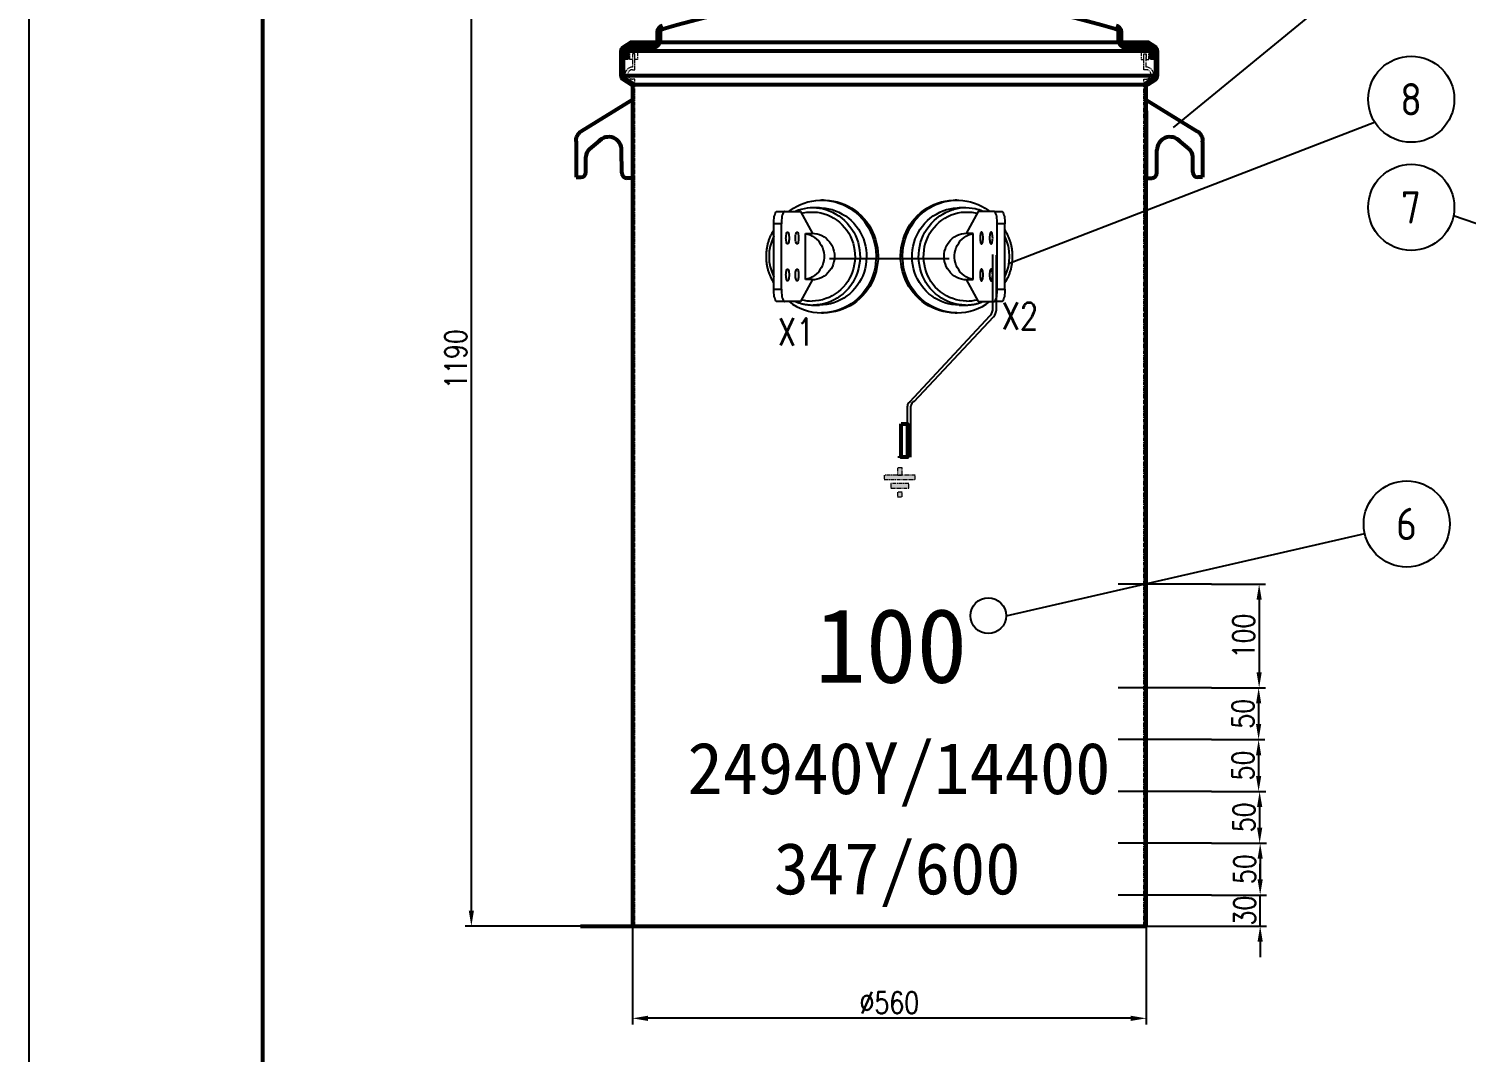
# Model space of a CAD drawing. Header units: millimetres. Extents: x 119255 to 140443, y -8485 to -5380.
# Drawn here: x 132410 to 133797, y -7437 to -6449 of the extents above; entities that cross this region are included whole.
import ezdxf
from ezdxf.enums import TextEntityAlignment as Align

# ---------------------------------------------------------------- set-up
doc = ezdxf.new("R2010")
doc.units = ezdxf.units.MM
doc.header["$LTSCALE"] = 3
for name, pattern in [('CENTER', [2, 1.25, -0.25, 0.25, -0.25]), ('CENTERX2', [101.6, 63.5, -12.7, 12.7, -12.7]), ('HIDDEN', [0.375, 0.25, -0.125])]:
    doc.linetypes.add(name, pattern=pattern)
for name, color, linetype in [('4', 2, 'HIDDEN'), ('A', 3, 'Continuous'), ('S', 254, 'Continuous'), ('中心线', 1, 'CENTERX2'), ('几何体', 7, 'Continuous')]:
    doc.layers.add(name, color=color, linetype=linetype)
for name, color, linetype, lineweight in [('7标注层', 4, 'Continuous', 20), ('图层1', 1, 'CENTER', 13), ('标注、文本', 3, 'Continuous', 25), ('粗实线', 4, 'Continuous', 53)]:
    doc.layers.add(name, color=color, linetype=linetype, lineweight=lineweight)
doc.styles.add('chinese', font='simhei.ttf')
doc.styles.add('HC_GBDIM', font='romans', dxfattribs={"width": 0.667, "bigfont": 'gbcbig'})
doc.styles.add('ST_WIN', font='isocp2.shx', dxfattribs={"bigfont": 'hzdxfst.shx'})
doc.styles.add('TH_GBDIM', font='romans.shx', dxfattribs={"width": 0.8, "bigfont": 'gbcbig.shx'})
doc.dimstyles.new('TH_GBDIM1', dxfattribs={"dimscale": 3, "dimtxt": 3.5, "dimasz": 2.5, "dimexe": 2, "dimexo": 0, "dimgap": 1.5, "dimtad": 1, "dimdec": 1, "dimzin": 0, "dimdsep": 46, "dimtxsty": 'TH_GBDIM', "dimcen": 2.5, "dimclrd": 3, "dimclre": 256, "dimclrt": 2, "dimadec": 0, "dimazin": 0, "dimtfac": 0.714286, "dimtdec": 1, "dimtmove": 0, "dimatfit": 3, "dimfxl": 0, "dimtzin": 0, "dimlwd": -1, "dimlwe": -1, "dimarcsym": 0})

# ---------------------------------------------------------------- blocks, each defined once
blk = doc.blocks.new('*D49')
at = {"layer": 'Defpoints', "color": 0}
for p in [(132992.6, -7315.6), (133488.6, -7315.6), (132992.6, -7404.6)]:
    blk.add_point(p, dxfattribs=at)
at = {"layer": '标注、文本'}
for p, q in [((132992.6, -7315.6), (132992.6, -7410.6)), ((133488.6, -7315.6), (133488.6, -7410.6))]:
    blk.add_line(p, q, dxfattribs=at)
at = {"layer": '标注、文本', "color": 3}
blk.add_line((133473.6, -7404.6), (133007.6, -7404.6), dxfattribs=at)
for points in [[(133007.6, -7402.1), (133007.6, -7407.1), (132992.6, -7404.6)], [(133473.6, -7402.1), (133473.6, -7407.1), (133488.6, -7404.6)]]:
    blk.add_solid(points, dxfattribs=at)
at = {"layer": '标注、文本', "color": 2, "insert": (133240.6, -7389.6), "char_height": 21, "attachment_point": 5, "style": 'TH_GBDIM'}
blk.add_mtext('%%C560', dxfattribs=at)
blk = doc.blocks.new('*D41')
at = {"layer": 'Defpoints', "color": 0}
for p in [(132837.2, -6220.7), (133074.3, -6220.7), (132995.1, -7315.6)]:
    blk.add_point(p, dxfattribs=at)
at = {"layer": '标注、文本'}
for p, q in [((133074.3, -6220.7), (132831.2, -6220.7)), ((132995.1, -7315.6), (132831.2, -7315.6))]:
    blk.add_line(p, q, dxfattribs=at)
at = {"layer": '标注、文本', "color": 3}
blk.add_line((132837.2, -7300.6), (132837.2, -6235.7), dxfattribs=at)
for points in [[(132834.7, -6235.7), (132839.7, -6235.7), (132837.2, -6220.7)], [(132834.7, -7300.6), (132839.7, -7300.6), (132837.2, -7315.6)]]:
    blk.add_solid(points, dxfattribs=at)
at = {"layer": '标注、文本', "color": 2, "insert": (132822.2, -6768.2), "char_height": 21, "attachment_point": 5, "rotation": 90, "style": 'TH_GBDIM'}
blk.add_mtext('1190', dxfattribs=at)
blk = doc.blocks.new('*D42')
at = {"layer": 'Defpoints', "color": 0}
for p in [(133551.4, -7285.6), (133598.5, -7285.6), (133551.4, -7315.6)]:
    blk.add_point(p, dxfattribs=at)
at = {"layer": '标注、文本', "color": 3}
for p, q in [((133598.5, -7270.6), (133598.5, -7255.6)), ((133598.5, -7315.6), (133598.5, -7285.6)), ((133598.5, -7330.6), (133598.5, -7345.6))]:
    blk.add_line(p, q, dxfattribs=at)
at = {"layer": '标注、文本'}
for p, q in [((133551.4, -7285.6), (133604.5, -7285.6)), ((133551.4, -7315.6), (133604.5, -7315.6))]:
    blk.add_line(p, q, dxfattribs=at)
at = {"layer": '标注、文本', "color": 3}
for points in [[(133596, -7270.6), (133601, -7270.6), (133598.5, -7285.6)], [(133596, -7330.6), (133601, -7330.6), (133598.5, -7315.6)]]:
    blk.add_solid(points, dxfattribs=at)
at = {"layer": '标注、文本', "color": 2, "insert": (133583.5, -7300.6), "char_height": 21, "attachment_point": 5, "rotation": 90, "style": 'TH_GBDIM'}
blk.add_mtext('30', dxfattribs=at)
blk = doc.blocks.new('*D43')
at = {"layer": 'Defpoints', "color": 0}
for p in [(133551.4, -7235.6), (133551.4, -7285.6), (133598.5, -7285.6)]:
    blk.add_point(p, dxfattribs=at)
at = {"layer": '标注、文本'}
for p, q in [((133551.4, -7235.6), (133604.5, -7235.6)), ((133551.4, -7285.6), (133604.5, -7285.6))]:
    blk.add_line(p, q, dxfattribs=at)
at = {"layer": '标注、文本', "color": 3}
blk.add_line((133598.5, -7250.6), (133598.5, -7270.6), dxfattribs=at)
for points in [[(133596, -7250.6), (133601, -7250.6), (133598.5, -7235.6)], [(133596, -7270.6), (133601, -7270.6), (133598.5, -7285.6)]]:
    blk.add_solid(points, dxfattribs=at)
at = {"layer": '标注、文本', "color": 2, "insert": (133583.5, -7260.6), "char_height": 21, "attachment_point": 5, "rotation": 90, "style": 'TH_GBDIM'}
blk.add_mtext('50', dxfattribs=at)
blk = doc.blocks.new('*D44')
at = {"layer": 'Defpoints', "color": 0}
for p in [(133551.4, -7185.6), (133551.4, -7235.6), (133598, -7235.6)]:
    blk.add_point(p, dxfattribs=at)
at = {"layer": '标注、文本'}
for p, q in [((133551.4, -7185.6), (133604, -7185.6)), ((133551.4, -7235.6), (133604, -7235.6))]:
    blk.add_line(p, q, dxfattribs=at)
at = {"layer": '标注、文本', "color": 3}
blk.add_line((133598, -7200.6), (133598, -7220.6), dxfattribs=at)
for points in [[(133595.5, -7200.6), (133600.5, -7200.6), (133598, -7185.6)], [(133595.5, -7220.6), (133600.5, -7220.6), (133598, -7235.6)]]:
    blk.add_solid(points, dxfattribs=at)
at = {"layer": '标注、文本', "color": 2, "insert": (133583, -7210.6), "char_height": 21, "attachment_point": 5, "rotation": 90, "style": 'TH_GBDIM'}
blk.add_mtext('50', dxfattribs=at)
blk = doc.blocks.new('*D45')
at = {"layer": 'Defpoints', "color": 0}
for p in [(133551.4, -7135.6), (133551.4, -7185.6), (133597, -7185.6)]:
    blk.add_point(p, dxfattribs=at)
at = {"layer": '标注、文本'}
for p, q in [((133551.4, -7135.6), (133603, -7135.6)), ((133551.4, -7185.6), (133603, -7185.6))]:
    blk.add_line(p, q, dxfattribs=at)
at = {"layer": '标注、文本', "color": 3}
blk.add_line((133597, -7150.6), (133597, -7170.6), dxfattribs=at)
for points in [[(133594.5, -7150.6), (133599.5, -7150.6), (133597, -7135.6)], [(133594.5, -7170.6), (133599.5, -7170.6), (133597, -7185.6)]]:
    blk.add_solid(points, dxfattribs=at)
at = {"layer": '标注、文本', "color": 2, "insert": (133582, -7160.6), "char_height": 21, "attachment_point": 5, "rotation": 90, "style": 'TH_GBDIM'}
blk.add_mtext('50', dxfattribs=at)
blk = doc.blocks.new('*D46')
at = {"layer": 'Defpoints', "color": 0}
for p in [(133551.4, -7085.6), (133551.4, -7135.6), (133597, -7135.6)]:
    blk.add_point(p, dxfattribs=at)
at = {"layer": '标注、文本'}
for p, q in [((133551.4, -7085.6), (133603, -7085.6)), ((133551.4, -7135.6), (133603, -7135.6))]:
    blk.add_line(p, q, dxfattribs=at)
at = {"layer": '标注、文本', "color": 3}
blk.add_line((133597, -7100.6), (133597, -7120.6), dxfattribs=at)
for points in [[(133594.5, -7100.6), (133599.5, -7100.6), (133597, -7085.6)], [(133594.5, -7120.6), (133599.5, -7120.6), (133597, -7135.6)]]:
    blk.add_solid(points, dxfattribs=at)
at = {"layer": '标注、文本', "color": 2, "insert": (133582, -7110.6), "char_height": 21, "attachment_point": 5, "rotation": 90, "style": 'TH_GBDIM'}
blk.add_mtext('50', dxfattribs=at)
blk = doc.blocks.new('*D47')
at = {"layer": 'Defpoints', "color": 0}
for p in [(133551.4, -6985.6), (133551.4, -7085.6), (133597.5, -7085.6)]:
    blk.add_point(p, dxfattribs=at)
at = {"layer": '标注、文本'}
for p, q in [((133551.4, -6985.6), (133603.5, -6985.6)), ((133551.4, -7085.6), (133603.5, -7085.6))]:
    blk.add_line(p, q, dxfattribs=at)
at = {"layer": '标注、文本', "color": 3}
blk.add_line((133597.5, -7000.6), (133597.5, -7070.6), dxfattribs=at)
for points in [[(133595, -7000.6), (133600, -7000.6), (133597.5, -6985.6)], [(133595, -7070.6), (133600, -7070.6), (133597.5, -7085.6)]]:
    blk.add_solid(points, dxfattribs=at)
at = {"layer": '标注、文本', "color": 2, "insert": (133582.5, -7035.6), "char_height": 21, "attachment_point": 5, "rotation": 90, "style": 'TH_GBDIM'}
blk.add_mtext('100', dxfattribs=at)
blk = doc.blocks.new('A$Cc668ac2a')
at = {"layer": '中心线'}
blk.add_line((-57.9, 0), (57.9, 0), dxfattribs=at)
at = {"layer": '几何体'}
for p, q in [((-63.4, 56.4), (-65.3, 56.4)), ((65.3, 56.4), (63.4, 56.4)), ((-108.4, 45.5), (-101.1, 45.5)), ((-101.1, 45.5), (-85.6, 45.5)), ((-85.6, 45.5), (-74.3, 24.2)), ((-67.3, 48.9), (-73.6, 48.9)), ((73.6, 48.9), (67.3, 48.9)), ((85.6, 45.5), (74.3, 24.2)), ((101.1, 45.5), (85.6, 45.5)), ((101.1, 45.5), (108.4, 45.5)), ((-104.2, 33.5), (-111.5, 33.5)), ((-111.5, -29.5), (-111.5, 33.5)), ((-104.2, -29.5), (-104.2, 33.5)), ((111.5, 33.5), (104.2, 33.5)), ((104.2, -29.5), (104.2, 33.5)), ((111.5, -29.5), (111.5, 33.5)), ((-81, 24.2), (-74.3, 24.2)), ((-81, -20.2), (-81, 24.2)), ((81, 24.2), (74.3, 24.2)), ((81, -20.2), (81, 24.2)), ((-74.3, -20.2), (-85.6, -41.5)), ((-74.3, -20.2), (-81, -20.2)), ((74.3, -20.2), (85.6, -41.5)), ((74.3, -20.2), (81, -20.2)), ((-111.5, -29.5), (-104.2, -29.5)), ((-101.1, -41.5), (-108.4, -41.5)), ((-85.6, -41.5), (-101.1, -41.5)), ((85.6, -41.5), (101.1, -41.5)), ((108.4, -41.5), (101.1, -41.5)), ((104.2, -29.5), (111.5, -29.5)), ((-73.6, -44.9), (-67.3, -44.9)), ((-65.3, -52.4), (-63.4, -52.4)), ((63.4, -52.4), (65.3, -52.4)), ((67.3, -44.9), (73.6, -44.9))]:
    blk.add_line(p, q, dxfattribs=at)
at = {"layer": '几何体', "flags": 128}
for points in [[(-96.9, 45.5), (-95.6, 46.5), (-92.4, 48.6), (-89.1, 50.5), (-85.7, 52.2), (-82.1, 53.5), (-78.5, 54.7), (-74.8, 55.5), (-71, 56.1), (-67.2, 56.4), (-63.5, 56.4), (-59.7, 56.1), (-55.9, 55.5), (-52.2, 54.7), (-48.6, 53.5), (-45, 52.2), (-41.6, 50.5), (-38.3, 48.6), (-35.1, 46.5), (-32.1, 44.1), (-29.2, 41.5), (-26.6, 38.7), (-24.1, 35.7), (-21.9, 32.5), (-19.8, 29.2), (-18.1, 25.7), (-16.5, 22.1), (-15.3, 18.4), (-14.2, 14.6), (-13.5, 10.8), (-13, 6.9), (-12.8, 3), (-12.9, -0.9), (-13.2, -4.9), (-13.8, -8.7), (-14.7, -12.6), (-15.9, -16.3), (-17.3, -19.9), (-18.9, -23.5), (-20.8, -26.9), (-23, -30.1), (-25.3, -33.2), (-27.9, -36.1), (-30.6, -38.8), (-33.6, -41.3), (-36.7, -43.6), (-39.9, -45.6), (-43.3, -47.4), (-46.8, -48.9), (-50.4, -50.1), (-54.1, -51.1), (-57.8, -51.8), (-61.6, -52.3), (-65.3, -52.4), (-65.3, -52.4)], [(-63.4, 56.4), (-61.5, 56.4), (-57.7, 56.1), (-53.9, 55.5), (-50.2, 54.7), (-46.6, 53.5), (-43.1, 52.2), (-39.6, 50.5), (-36.3, 48.6), (-33.1, 46.5), (-30.1, 44.1), (-27.3, 41.5), (-24.6, 38.7), (-22.1, 35.7), (-19.9, 32.5), (-17.9, 29.2), (-16.1, 25.7), (-14.6, 22.1), (-13.3, 18.4), (-12.3, 14.6), (-11.5, 10.8), (-11.1, 6.9), (-10.9, 3), (-10.9, -0.9), (-11.3, -4.9), (-11.9, -8.7), (-12.8, -12.6), (-13.9, -16.3), (-15.3, -19.9), (-17, -23.5), (-18.9, -26.9), (-21, -30.1), (-23.3, -33.2), (-25.9, -36.1), (-28.7, -38.8), (-31.6, -41.3), (-34.7, -43.6), (-37.9, -45.6), (-41.3, -47.4), (-44.8, -48.9), (-48.4, -50.1), (-52.1, -51.1), (-55.8, -51.8), (-59.6, -52.3), (-63.4, -52.4), (-63.4, -52.4)], [(63.4, -52.4), (59.6, -52.3), (55.8, -51.8), (52.1, -51.1), (48.4, -50.1), (44.8, -48.9), (41.3, -47.4), (37.9, -45.6), (34.7, -43.6), (31.6, -41.3), (28.7, -38.8), (25.9, -36.1), (23.3, -33.2), (21, -30.1), (18.9, -26.9), (17, -23.5), (15.3, -19.9), (13.9, -16.3), (12.8, -12.6), (11.9, -8.7), (11.3, -4.9), (10.9, -0.9), (10.9, 3), (11.1, 6.9), (11.5, 10.8), (12.3, 14.6), (13.3, 18.4), (14.6, 22.1), (16.1, 25.7), (17.9, 29.2), (19.9, 32.5), (22.1, 35.7), (24.6, 38.7), (27.3, 41.5), (30.1, 44.1), (33.1, 46.5), (36.3, 48.6), (39.6, 50.5), (43.1, 52.2), (46.6, 53.5), (50.2, 54.7), (53.9, 55.5), (57.7, 56.1), (61.5, 56.4), (63.4, 56.4)], [(65.3, -52.4), (61.6, -52.3), (57.8, -51.8), (54.1, -51.1), (50.4, -50.1), (46.8, -48.9), (43.3, -47.4), (39.9, -45.6), (36.7, -43.6), (33.6, -41.3), (30.6, -38.8), (27.9, -36.1), (25.3, -33.2), (23, -30.1), (20.8, -26.9), (18.9, -23.5), (17.3, -19.9), (15.9, -16.3), (14.7, -12.6), (13.8, -8.7), (13.2, -4.9), (12.9, -0.9), (12.8, 3), (13, 6.9), (13.5, 10.8), (14.2, 14.6), (15.3, 18.4), (16.5, 22.1), (18.1, 25.7), (19.8, 29.2), (21.9, 32.5), (24.1, 35.7), (26.6, 38.7), (29.2, 41.5), (32.1, 44.1), (35.1, 46.5), (38.3, 48.6), (41.6, 50.5), (45, 52.2), (48.6, 53.5), (52.2, 54.7), (55.9, 55.5), (59.7, 56.1), (63.5, 56.4), (67.2, 56.4), (71, 56.1), (74.8, 55.5), (78.5, 54.7), (82.1, 53.5), (85.7, 52.2), (89.1, 50.5), (92.4, 48.6), (95.6, 46.5), (96.9, 45.5)], [(-111.5, 33.5), (-111.5, 35.4), (-111.4, 37.2), (-111.2, 39), (-111, 40.6), (-110.6, 42), (-110.3, 43.2), (-109.9, 44.2), (-109.4, 44.9), (-108.9, 45.4), (-108.4, 45.5)], [(-101.1, 45.5), (-101.6, 45.4), (-102.1, 44.9), (-102.5, 44.2), (-102.9, 43.2), (-103.3, 42), (-103.6, 40.6), (-103.9, 39), (-104.1, 37.2), (-104.2, 35.4), (-104.2, 33.5)], [(-84.6, 43.7), (-83, 44.1), (-79.7, 44.7), (-76.3, 44.9), (-72.9, 44.9), (-69.5, 44.7), (-66.2, 44.1), (-62.9, 43.2), (-59.7, 42.1), (-56.6, 40.7), (-53.6, 39.1), (-50.7, 37.2), (-48.1, 35), (-45.5, 32.7), (-43.2, 30.1), (-41.1, 27.4), (-39.2, 24.5), (-37.6, 21.4), (-36.2, 18.2), (-35, 14.9), (-34.1, 11.6), (-33.5, 8.1), (-33.2, 4.6), (-33.1, 1.1), (-33.3, -2.4), (-33.8, -5.8), (-34.5, -9.3), (-35.6, -12.6), (-36.8, -15.9), (-38.4, -19), (-40.1, -22), (-42.1, -24.8), (-44.4, -27.5), (-46.8, -29.9), (-49.4, -32.1), (-52.2, -34.2), (-55.1, -35.9), (-58.1, -37.5), (-61.3, -38.7), (-64.5, -39.7), (-67.9, -40.4), (-71.2, -40.8), (-74.6, -41), (-74.6, -41)], [(-61.4, 47.2), (-58.1, 46.1), (-54.9, 44.7), (-51.7, 43), (-48.7, 41.2), (-45.8, 39.1), (-43.2, 36.7), (-40.7, 34.2), (-38.3, 31.4), (-36.2, 28.5), (-34.4, 25.4), (-32.7, 22.2), (-31.3, 18.9), (-30.2, 15.4), (-29.3, 11.9), (-28.7, 8.3), (-28.4, 4.7), (-28.3, 1.1), (-28.5, -2.5), (-29, -6.1), (-29.7, -9.7), (-30.7, -13.2), (-32, -16.6), (-33.5, -19.9), (-35.3, -23), (-37.3, -26), (-39.5, -28.8), (-41.9, -31.5), (-44.5, -33.9), (-47.3, -36.1), (-50.2, -38.1), (-53.3, -39.9), (-56.5, -41.4), (-59.8, -42.6), (-63.1, -43.6), (-66.6, -44.3), (-70.1, -44.7), (-73.6, -44.9)], [(-67.3, 48.9), (-65.5, 48.8), (-62, 48.6), (-58.6, 48), (-55.1, 47.2), (-51.8, 46.1), (-48.6, 44.7), (-45.4, 43), (-42.4, 41.2), (-39.5, 39.1), (-36.9, 36.7), (-34.4, 34.2), (-32, 31.4), (-29.9, 28.5), (-28.1, 25.4), (-26.4, 22.2), (-25, 18.9), (-23.9, 15.4), (-23, 11.9), (-22.4, 8.3), (-22.1, 4.7), (-22, 1.1), (-22.2, -2.5), (-22.7, -6.1), (-23.4, -9.7), (-24.4, -13.2), (-25.7, -16.6), (-27.2, -19.9), (-29, -23), (-31, -26), (-33.2, -28.8), (-35.6, -31.5), (-38.2, -33.9), (-41, -36.1), (-43.9, -38.1), (-47, -39.9), (-50.2, -41.4), (-53.5, -42.6), (-56.8, -43.6), (-60.3, -44.3), (-63.8, -44.7), (-67.3, -44.9)], [(67.3, -44.9), (63.8, -44.7), (60.3, -44.3), (56.8, -43.6), (53.5, -42.6), (50.2, -41.4), (47, -39.9), (43.9, -38.1), (41, -36.1), (38.2, -33.9), (35.6, -31.5), (33.2, -28.8), (31, -26), (29, -23), (27.2, -19.9), (25.7, -16.6), (24.4, -13.2), (23.4, -9.7), (22.7, -6.1), (22.2, -2.5), (22, 1.1), (22.1, 4.7), (22.4, 8.3), (23, 11.9), (23.9, 15.4), (25, 18.9), (26.4, 22.2), (28.1, 25.4), (29.9, 28.5), (32, 31.4), (34.4, 34.2), (36.9, 36.7), (39.5, 39.1), (42.4, 41.2), (45.4, 43), (48.6, 44.7), (51.8, 46.1), (55.1, 47.2), (58.6, 48), (62, 48.6), (65.5, 48.8), (67.3, 48.9)], [(73.6, -44.9), (70.1, -44.7), (66.6, -44.3), (63.1, -43.6), (59.8, -42.6), (56.5, -41.4), (53.3, -39.9), (50.2, -38.1), (47.3, -36.1), (44.5, -33.9), (41.9, -31.5), (39.5, -28.8), (37.3, -26), (35.3, -23), (33.5, -19.9), (32, -16.6), (30.7, -13.2), (29.7, -9.7), (29, -6.1), (28.5, -2.5), (28.3, 1.1), (28.4, 4.7), (28.7, 8.3), (29.3, 11.9), (30.2, 15.4), (31.3, 18.9), (32.7, 22.2), (34.4, 25.4), (36.2, 28.5), (38.3, 31.4), (40.7, 34.2), (43.2, 36.7), (45.8, 39.1), (48.7, 41.2), (51.7, 43), (54.9, 44.7), (58.1, 46.1), (61.4, 47.2), (62.1, 47.3)], [(74.6, -41), (71.2, -40.8), (67.9, -40.4), (64.5, -39.7), (61.3, -38.7), (58.1, -37.5), (55.1, -35.9), (52.2, -34.2), (49.4, -32.1), (46.8, -29.9), (44.4, -27.5), (42.1, -24.8), (40.1, -22), (38.4, -19), (36.8, -15.9), (35.6, -12.6), (34.5, -9.3), (33.8, -5.8), (33.3, -2.4), (33.1, 1.1), (33.2, 4.6), (33.5, 8.1), (34.1, 11.6), (35, 14.9), (36.2, 18.2), (37.6, 21.4), (39.2, 24.5), (41.1, 27.4), (43.2, 30.1), (45.5, 32.7), (48.1, 35), (50.7, 37.2), (53.6, 39.1), (56.6, 40.7), (59.7, 42.1), (62.9, 43.2), (66.2, 44.1), (69.5, 44.7), (72.9, 44.9), (76.3, 44.9), (79.7, 44.7), (83, 44.1), (84.6, 43.7)], [(104.2, 33.5), (104.2, 35.4), (104.1, 37.2), (103.9, 39), (103.6, 40.6), (103.3, 42), (102.9, 43.2), (102.5, 44.2), (102.1, 44.9), (101.6, 45.4), (101.1, 45.5)], [(108.4, 45.5), (108.9, 45.4), (109.4, 44.9), (109.9, 44.2), (110.3, 43.2), (110.6, 42), (111, 40.6), (111.2, 39), (111.4, 37.2), (111.5, 35.4), (111.5, 33.5)], [(-99.8, 19.8), (-99.7, 21.1), (-99.6, 22.3), (-99.4, 23.4), (-99.2, 24.3), (-98.9, 25), (-98.6, 25.4), (-98.3, 25.5), (-98, 25.4), (-97.6, 25), (-97.4, 24.3), (-97.1, 23.4), (-96.9, 22.3), (-96.8, 21.1), (-96.8, 19.8), (-96.8, 18.5), (-96.9, 17.3), (-97.1, 16.2), (-97.4, 15.3), (-97.6, 14.6), (-98, 14.2), (-98.3, 14.1), (-98.6, 14.2), (-98.9, 14.6), (-99.2, 15.3), (-99.4, 16.2), (-99.6, 17.3), (-99.7, 18.5), (-99.8, 19.8)], [(-90.5, 19.8), (-90.5, 21.1), (-90.4, 22.3), (-90.2, 23.4), (-90, 24.3), (-89.7, 25), (-89.4, 25.4), (-89.1, 25.5), (-88.7, 25.4), (-88.4, 25), (-88.1, 24.3), (-87.9, 23.4), (-87.7, 22.3), (-87.6, 21.1), (-87.6, 19.8), (-87.6, 18.5), (-87.7, 17.3), (-87.9, 16.2), (-88.1, 15.3), (-88.4, 14.6), (-88.7, 14.2), (-89.1, 14.1), (-89.4, 14.2), (-89.7, 14.6), (-90, 15.3), (-90.2, 16.2), (-90.4, 17.3), (-90.5, 18.5), (-90.5, 19.8)], [(-81, 24.2), (-78.6, 23.6), (-76.3, 22.8), (-74.1, 21.7), (-72.1, 20.3), (-70.2, 18.8), (-68.5, 17), (-67, 15), (-65.7, 12.9), (-64.6, 10.6), (-63.8, 8.2), (-63.3, 5.8), (-63, 3.3), (-63, 0.7), (-63.3, -1.8), (-63.8, -4.2), (-64.6, -6.6), (-65.7, -8.9), (-67, -11), (-68.5, -13), (-70.2, -14.8), (-72.1, -16.3), (-74.1, -17.7), (-76.3, -18.8), (-78.6, -19.6), (-81, -20.2)], [(-74.5, 24.5), (-72.2, 24.3), (-69.8, 23.9), (-67.4, 23.2), (-65.2, 22.3), (-63, 21), (-61.1, 19.6), (-59.2, 17.9), (-57.6, 16), (-56.2, 14), (-55, 11.8), (-54.1, 9.4), (-53.4, 7), (-53, 4.5), (-52.9, 2), (-53, -0.5), (-53.4, -3), (-54.1, -5.4), (-55, -7.8), (-56.2, -10), (-57.6, -12), (-59.2, -13.9), (-61.1, -15.6), (-63, -17), (-65.2, -18.3), (-67.4, -19.2), (-69.8, -19.9), (-72.2, -20.4), (-74.5, -20.5)], [(74.5, -20.5), (72.2, -20.4), (69.8, -19.9), (67.4, -19.2), (65.2, -18.3), (63, -17), (61.1, -15.6), (59.2, -13.9), (57.6, -12), (56.2, -10), (55, -7.8), (54.1, -5.4), (53.4, -3), (53, -0.5), (52.9, 2), (53, 4.5), (53.4, 7), (54.1, 9.4), (55, 11.8), (56.2, 14), (57.6, 16), (59.2, 17.9), (61.1, 19.6), (63, 21), (65.2, 22.3), (67.4, 23.2), (69.8, 23.9), (72.2, 24.3), (74.5, 24.5)], [(81, -20.2), (78.6, -19.6), (76.3, -18.8), (74.1, -17.7), (72.1, -16.3), (70.2, -14.8), (68.5, -13), (67, -11), (65.7, -8.9), (64.6, -6.6), (63.8, -4.2), (63.3, -1.8), (63, 0.7), (63, 3.3), (63.3, 5.8), (63.8, 8.2), (64.6, 10.6), (65.7, 12.9), (67, 15), (68.5, 17), (70.2, 18.8), (72.1, 20.3), (74.1, 21.7), (76.3, 22.8), (78.6, 23.6), (81, 24.2)], [(90.5, 19.8), (90.5, 21.1), (90.4, 22.3), (90.2, 23.4), (90, 24.3), (89.7, 25), (89.4, 25.4), (89.1, 25.5), (88.7, 25.4), (88.4, 25), (88.1, 24.3), (87.9, 23.4), (87.7, 22.3), (87.6, 21.1), (87.6, 19.8), (87.6, 18.5), (87.7, 17.3), (87.9, 16.2), (88.1, 15.3), (88.4, 14.6), (88.7, 14.2), (89.1, 14.1), (89.4, 14.2), (89.7, 14.6), (90, 15.3), (90.2, 16.2), (90.4, 17.3), (90.5, 18.5), (90.5, 19.8)], [(99.8, 19.8), (99.7, 21.1), (99.6, 22.3), (99.4, 23.4), (99.2, 24.3), (98.9, 25), (98.6, 25.4), (98.3, 25.5), (98, 25.4), (97.6, 25), (97.4, 24.3), (97.1, 23.4), (96.9, 22.3), (96.8, 21.1), (96.8, 19.8), (96.8, 18.5), (96.9, 17.3), (97.1, 16.2), (97.4, 15.3), (97.6, 14.6), (98, 14.2), (98.3, 14.1), (98.6, 14.2), (98.9, 14.6), (99.2, 15.3), (99.4, 16.2), (99.6, 17.3), (99.7, 18.5), (99.8, 19.8)], [(-99.8, -15.8), (-99.7, -14.5), (-99.6, -13.3), (-99.4, -12.2), (-99.2, -11.3), (-98.9, -10.6), (-98.6, -10.2), (-98.3, -10.1), (-98, -10.2), (-97.6, -10.6), (-97.4, -11.3), (-97.1, -12.2), (-96.9, -13.3), (-96.8, -14.5), (-96.8, -15.8), (-96.8, -17.1), (-96.9, -18.3), (-97.1, -19.4), (-97.4, -20.3), (-97.6, -21), (-98, -21.4), (-98.3, -21.5), (-98.6, -21.4), (-98.9, -21), (-99.2, -20.3), (-99.4, -19.4), (-99.6, -18.3), (-99.7, -17.1), (-99.8, -15.8)], [(-90.5, -15.8), (-90.5, -14.5), (-90.4, -13.3), (-90.2, -12.2), (-90, -11.3), (-89.7, -10.6), (-89.4, -10.2), (-89.1, -10.1), (-88.7, -10.2), (-88.4, -10.6), (-88.1, -11.3), (-87.9, -12.2), (-87.7, -13.3), (-87.6, -14.5), (-87.6, -15.8), (-87.6, -17.1), (-87.7, -18.3), (-87.9, -19.4), (-88.1, -20.3), (-88.4, -21), (-88.7, -21.4), (-89.1, -21.5), (-89.4, -21.4), (-89.7, -21), (-90, -20.3), (-90.2, -19.4), (-90.4, -18.3), (-90.5, -17.1), (-90.5, -15.8)], [(90.5, -15.8), (90.5, -14.5), (90.4, -13.3), (90.2, -12.2), (90, -11.3), (89.7, -10.6), (89.4, -10.2), (89.1, -10.1), (88.7, -10.2), (88.4, -10.6), (88.1, -11.3), (87.9, -12.2), (87.7, -13.3), (87.6, -14.5), (87.6, -15.8), (87.6, -17.1), (87.7, -18.3), (87.9, -19.4), (88.1, -20.3), (88.4, -21), (88.7, -21.4), (89.1, -21.5), (89.4, -21.4), (89.7, -21), (90, -20.3), (90.2, -19.4), (90.4, -18.3), (90.5, -17.1), (90.5, -15.8)], [(99.8, -15.8), (99.7, -14.5), (99.6, -13.3), (99.4, -12.2), (99.2, -11.3), (98.9, -10.6), (98.6, -10.2), (98.3, -10.1), (98, -10.2), (97.6, -10.6), (97.4, -11.3), (97.1, -12.2), (96.9, -13.3), (96.8, -14.5), (96.8, -15.8), (96.8, -17.1), (96.9, -18.3), (97.1, -19.4), (97.4, -20.3), (97.6, -21), (98, -21.4), (98.3, -21.5), (98.6, -21.4), (98.9, -21), (99.2, -20.3), (99.4, -19.4), (99.6, -18.3), (99.7, -17.1), (99.8, -15.8)], [(-108.4, -41.5), (-108.9, -41.4), (-109.4, -40.9), (-109.9, -40.2), (-110.3, -39.2), (-110.6, -38), (-111, -36.6), (-111.2, -35), (-111.4, -33.2), (-111.5, -31.4), (-111.5, -29.5)], [(-104.2, -29.5), (-104.2, -31.4), (-104.1, -33.2), (-103.9, -35), (-103.6, -36.6), (-103.3, -38), (-102.9, -39.2), (-102.5, -40.2), (-102.1, -40.9), (-101.6, -41.4), (-101.1, -41.5)], [(101.1, -41.5), (101.6, -41.4), (102.1, -40.9), (102.5, -40.2), (102.9, -39.2), (103.3, -38), (103.6, -36.6), (103.9, -35), (104.1, -33.2), (104.2, -31.4), (104.2, -29.5)], [(111.5, -29.5), (111.5, -31.4), (111.4, -33.2), (111.2, -35), (111, -36.6), (110.6, -38), (110.3, -39.2), (109.9, -40.2), (109.4, -40.9), (108.9, -41.4), (108.4, -41.5)]]:
    blk.add_lwpolyline(points, dxfattribs=at)
at = {"layer": '几何体'}
for centre, radius, start, end in [((-73.6, 5.1), 43.8, 73.8737, 105.2236), ((73.6, 5.1), 43.8, 73.8742, 105.2239), ((-71.8, 2), 44.3, 153.7253, 206.2747), ((71.8, 2), 44.3, 333.7258, 26.2742), ((-65.2, -1), 51.4, 232.0448, 269.8892), ((-74.6, -0.8), 40.2, 255.5618, 269.994), ((65.3, -1), 51.4, 270.1012, 307.9648), ((74.6, -0.8), 40.2, 270.006, 284.4382)]:
    blk.add_arc(centre, radius, start, end, dxfattribs=at)
for points, knots in [([(-85.2, 47.3), (-85.5, 47.2), (-86.9, 46.9), (-88.6, 46.3), (-90, 45.7), (-90.4, 45.5)], [0, 0, 0, 0, 0.17293, 0.775288, 1, 1, 1, 1]), ([(90.5, 45.5), (89.5, 45.9), (87.9, 46.5), (86.3, 47), (85.8, 47.1)], [0, 0, 0, 0, 0.666406, 1, 1, 1, 1]), ([(-111.5, 27.7), (-111.7, 27.4), (-112.6, 26.2), (-113.8, 23.8), (-115.3, 20.7), (-116.5, 17.5), (-117.5, 14.2), (-118.2, 10.9), (-118.7, 7.5), (-119, 4), (-119, 0.6), (-118.8, -2.9), (-118.3, -6.3), (-117.6, -9.6), (-116.7, -13), (-115.5, -16.2), (-114.1, -19.3), (-112.8, -21.8), (-111.8, -23.2), (-111.5, -23.7)], [0, 0, 0, 0, 0.019665, 0.082918, 0.146187, 0.209471, 0.272767, 0.336075, 0.399393, 0.462718, 0.526049, 0.589384, 0.652719, 0.716053, 0.779384, 0.842708, 0.906026, 0.969333, 1, 1, 1, 1]), ([(111.9, -23.2), (112.4, -22.3), (113.5, -20.5), (114.9, -17.5), (116.2, -14.3), (117.3, -11.1), (118.1, -7.7), (118.6, -4.3), (119, -0.9), (119, 2.6), (118.9, 6), (118.5, 9.4), (117.8, 12.8), (116.9, 16.1), (115.8, 19.4), (114.5, 22.5), (113, 25.3), (112, 27), (111.5, 27.7)], [0, 0, 0, 0, 0.057096, 0.121051, 0.185022, 0.249006, 0.313002, 0.377008, 0.441022, 0.505043, 0.569067, 0.633094, 0.697119, 0.761141, 0.825159, 0.889168, 0.953169, 1, 1, 1, 1]), ([(-90.4, -41.5), (-90.2, -41.6), (-89, -42.2), (-86.6, -42.9), (-83.4, -43.8), (-80.1, -44.4), (-76.8, -44.8), (-74.7, -44.9), (-73.6, -44.9)], [0, 0, 0, 0, 0.040932, 0.234352, 0.427724, 0.621055, 0.814352, 1, 1, 1, 1]), ([(73.6, -44.9), (74.2, -44.9), (75.9, -44.9), (78.8, -44.6), (82.1, -44.1), (85.3, -43.3), (88.1, -42.5), (89.8, -41.8), (90.4, -41.5)], [0, 0, 0, 0, 0.106587, 0.300052, 0.493544, 0.687044, 0.880561, 1, 1, 1, 1])]:
    blk.add_open_spline(points, degree=3, knots=knots, dxfattribs=at)

msp = doc.modelspace()

# ---------------------------------------------------------------- hatches: boundary and pattern name
at = {"layer": '图层1'}
h = msp.add_hatch(color=256, dxfattribs=at)
h.dxf.hatch_style = 1
h.paths.add_polyline_path([(133265.68, -6880.22), (133235.75, -6880.22), (133235.75, -6884.56), (133265.68, -6884.56)])
h.paths.add_polyline_path([(133252.89, -6873.08), (133248.54, -6873.08), (133248.54, -6880.22), (133252.89, -6880.22)])
h.paths.add_polyline_path([(133259.28, -6888.48), (133242.15, -6888.48), (133242.15, -6892.81), (133259.28, -6892.81)])
h.paths.add_polyline_path([(133252.88, -6896.73), (133248.55, -6896.73), (133248.55, -6901.07), (133252.88, -6901.07)])

# ---------------------------------------------------------------- linework, layer by layer
at = {"layer": 'A'}
for p, q in [((133355.54, -6675.92), (133708.99, -6539.41)), ((133353.38, -7015.94), (133699.44, -6936.64))]:
    msp.add_line(p, q, dxfattribs=at)
for centre in [(133744.27, -6517.39), (133744.27, -6621.81), (133739.97, -6927.37)]:
    msp.add_circle(centre, 41.58, dxfattribs=at)
at = {"layer": '图层1'}
for p, q in [((132992.59, -6473.47), (132992.59, -6486.47)), ((133488.59, -6486.47), (133488.59, -6473.47))]:
    msp.add_line(p, q, dxfattribs=at)
for points in [[(132995.09, -7315.58), (132995.09, -6497.97), (132992.59, -6497.97, -1), (132992.59, -6488.97), (132995.09, -6488.97), (132995.09, -6473.47)], [(133486.09, -7315.58), (133486.09, -6497.97), (133488.59, -6497.97, 1), (133488.59, -6488.97), (133486.09, -6488.97), (133486.09, -6473.47)]]:
    msp.add_lwpolyline(points, format="xyb", dxfattribs=at)
for points in [[(132992.59, -6473.47), (132992.59, -6478.97), (132990.09, -6478.97), (132990.09, -6472.22, -1), (132997.59, -6472.22), (132997.59, -6478.97), (132995.09, -6478.97), (132995.09, -6473.47)], [(133488.59, -6473.47), (133488.59, -6478.97), (133491.09, -6478.97), (133491.09, -6472.22, 1), (133483.59, -6472.22), (133483.59, -6478.97), (133486.09, -6478.97), (133486.09, -6473.47)]]:
    msp.add_lwpolyline(points, format="xyb", close=True, dxfattribs=at)
for points in [[(133235.75, -6884.56), (133265.68, -6884.56), (133265.68, -6880.22), (133235.75, -6880.22)], [(133248.54, -6880.22), (133252.89, -6880.22), (133252.89, -6873.08), (133248.54, -6873.08)], [(133242.15, -6892.81), (133259.28, -6892.81), (133259.28, -6888.48), (133242.15, -6888.48)], [(133248.55, -6901.07), (133252.88, -6901.07), (133252.88, -6896.73), (133248.55, -6896.73)]]:
    msp.add_lwpolyline(points, close=True, dxfattribs=at)
for centre, start, end in [((132992.59, -6493.47), 90, 270), ((133488.59, -6493.47), 270, 90)]:
    msp.add_arc(centre, 7, start, end, dxfattribs=at)
at = {"layer": '标注、文本'}
for p, q in [((132410.04, -5805.74), (132410.04, -8485.13)), ((133514.81, -6544.57), (133703.69, -6389.77)), ((133785.09, -6629.7), (134071.63, -6727.83)), ((133340.6, -6719.21), (133340.6, -6667.34)), ((133343.9, -6720.58), (133343.9, -6668.05)), ((133260.23, -6809.57), (133337.92, -6726.02)), ((133264.64, -6809.07), (133341.2, -6727.42)), ((133258.02, -6862.81), (133258.02, -6813.72)), ((133261.32, -6862.81), (133261.32, -6813.78)), ((133252.02, -6862.81), (133248.72, -6862.81)), ((133551.44, -6985.58), (133461.44, -6985.58)), ((133551.44, -7085.58), (133461.44, -7085.58)), ((133551.44, -7135.58), (133461.44, -7135.58)), ((133551.44, -7185.58), (133461.44, -7185.58)), ((133551.44, -7235.58), (133461.44, -7235.58)), ((133551.44, -7285.58), (133461.44, -7285.58)), ((133488.59, -7315.58), (133551.44, -7315.58))]:
    msp.add_line(p, q, dxfattribs=at)
msp.add_circle((133336.12, -7015.94), 17.26, dxfattribs=at)
for centre, radius, start, end in [((133330.6, -6719.21), 10, 317.07921, 360), ((133333.9, -6720.58), 10, 316.84329, 0), ((133263.02, -6813.72), 5, 110.57078, 180), ((133263.02, -6813.72), 5, 110.57078, 180), ((133266.32, -6813.78), 5, 109.63829, 180), ((133266.32, -6813.78), 5, 109.63829, 180)]:
    msp.add_arc(centre, radius, start, end, dxfattribs=at)
at = {"layer": '粗实线'}
msp.add_line((132635.58, -5850.84), (132635.58, -8440.02), dxfattribs=at)
at = {"layer": '粗实线', "ltscale": 2}
for p, q in [((132991.24, -6462.36), (133489.95, -6462.36)), ((133499.39, -6471.03), (132981.8, -6471.03)), ((132981.8, -6494.58), (133499.39, -6494.58)), ((132991.24, -6503.25), (133489.95, -6503.25)), ((132992.59, -6500.47), (132992.59, -7315.58)), ((133488.59, -7315.58), (133488.59, -6500.47)), ((132992.59, -6518.09), (132943.3, -6548.46)), ((133488.59, -6518.09), (133537.88, -6548.46)), ((132992.59, -6528.47), (132992.59, -6593.47)), ((133488.59, -6528.47), (133488.59, -6593.47)), ((132938.21, -6558.99), (132938.21, -6592.77)), ((132951.42, -6565.26), (132963.09, -6555.64)), ((133529.76, -6565.26), (133518.09, -6555.64)), ((133542.97, -6558.99), (133542.97, -6592.77)), ((132947.78, -6587.77), (132947.78, -6572.97)), ((132982.27, -6588.47), (132982.26, -6566.24)), ((133498.91, -6588.47), (133498.92, -6566.24)), ((133533.4, -6587.77), (133533.4, -6572.97)), ((132938.21, -6592.77), (132942.78, -6592.77)), ((132992.59, -6593.47), (132987.27, -6593.47)), ((133488.59, -6593.47), (133493.91, -6593.47)), ((133542.97, -6592.77), (133538.4, -6592.77)), ((132942.59, -7315.58), (133488.59, -7315.58))]:
    msp.add_line(p, q, dxfattribs=at)
msp.add_lwpolyline([(133021.81, -6446.52, 0.3766562), (133016.59, -6452.47), (133016.59, -6459.47, -0.4142136), (133010.59, -6465.47), (132992.09, -6465.47, 0.4142136), (132985.09, -6472.47), (132985.09, -6477.47), (132988.09, -6477.47), (132988.09, -6472.47, -0.4142136), (132992.09, -6468.47), (133010.59, -6468.47, 0.4142136), (133019.59, -6459.47), (133019.59, -6452.47, -0.3847038), (133022.29, -6449.48, -0.1466437), (133458.89, -6449.48, -0.3847038), (133461.59, -6452.47), (133461.59, -6459.47, 0.4142136), (133470.59, -6468.47), (133489.09, -6468.47, -0.4142136), (133493.09, -6472.47), (133493.09, -6477.47), (133496.09, -6477.47), (133496.09, -6472.47, 0.4142136), (133489.09, -6465.47), (133470.59, -6465.47, -0.4142136), (133464.59, -6459.47), (133464.59, -6452.47, 0.3766562), (133459.37, -6446.52)], format="xyb", dxfattribs=at)
for points in [[(132992.3, -6464.06), (132985.21, -6468.49, 0.2586176), (132983.8, -6471.03), (132983.8, -6494.58, 0.2586176), (132985.21, -6497.13), (132992.3, -6501.56), (132991.24, -6503.25), (132984.15, -6498.82, -0.2586176), (132981.8, -6494.58), (132981.8, -6471.03, -0.2586176), (132984.15, -6466.79), (132991.24, -6462.36)], [(133488.89, -6464.06), (133495.97, -6468.49, -0.2586176), (133497.39, -6471.03), (133497.39, -6494.58, -0.2586176), (133495.97, -6497.13), (133488.89, -6501.56), (133489.95, -6503.25), (133497.03, -6498.82, 0.2586176), (133499.39, -6494.58), (133499.39, -6471.03, 0.2586176), (133497.03, -6466.79), (133489.95, -6462.36)]]:
    msp.add_lwpolyline(points, format="xyb", close=True, dxfattribs=at)
msp.add_lwpolyline([(133252.02, -6830.81), (133258.02, -6830.81), (133258.02, -6862.81), (133252.02, -6862.81)], close=True, dxfattribs=at)
for centre, radius, start, end in [((132948.06, -6557.26), 10, 118.40927, 189.96857), ((132969.61, -6566.48), 12.65, 358.83955, 137.94782), ((133511.57, -6566.48), 12.65, 42.05218, 181.16045), ((133533.12, -6557.26), 10, 350.03143, 61.59073), ((132957.78, -6572.97), 10, 129.50068, 180), ((133523.4, -6572.97), 10, 0, 50.49932), ((132942.78, -6587.77), 5, 270, 0), ((132987.27, -6588.47), 5, 180.00467, 270), ((133493.91, -6588.47), 5, 270, 359.99533), ((133538.4, -6587.77), 5, 180, 270)]:
    msp.add_arc(centre, radius, start, end, dxfattribs=at)

# ---------------------------------------------------------------- block references
at = {"layer": '标注、文本'}
msp.add_blockref('A$Cc668ac2a', (133240.59, -6671.2), dxfattribs=at)

# ---------------------------------------------------------------- texts
at = {"layer": '4', "style": 'chinese'}
for s, height, p in [('100', 72, (133168.84, -7080.75)), ('24940Y/14400', 50, (133045.82, -7188.22)), ('347/600', 50, (133129.06, -7284.96))]:
    msp.add_text(s, height=height, dxfattribs=at).set_placement(p)
at = {"layer": '7标注层', "color": 3, "style": 'HC_GBDIM', "width": 0.784706}
for s, p in [('X2', (133348.93, -6739.8)), ('X1', (133132.93, -6755.03))]:
    msp.add_text(s, height=26.25, dxfattribs=at).set_placement(p)
at = {"layer": 'S', "color": 7, "style": 'ST_WIN'}
for s, p in [('8', (133744.1, -6517.39)), ('7', (133744.1, -6621.81)), ('6', (133739.81, -6927.37))]:
    msp.add_text(s, height=31.18, dxfattribs=at).set_placement(p, align=Align.MIDDLE)

# ---------------------------------------------------------------- dimensions: what is measured, and where the dimension line sits
at = {"layer": '标注、文本'}
for base, p1, p2, text, picture, middle in [((132837.18, -6220.73), (132995.09, -7315.58), (133074.25, -6220.73), '1190', '*D41', (132822.18, -6768.15)), ((133597.51, -7085.58), (133551.44, -6985.58), (133551.44, -7085.58), '100', '*D47', (133582.51, -7035.58)), ((133597.01, -7135.58), (133551.44, -7085.58), (133551.44, -7135.58), '50', '*D46', (133582.01, -7110.58)), ((133597.01, -7185.58), (133551.44, -7135.58), (133551.44, -7185.58), '50', '*D45', (133582.01, -7160.58)), ((133597.98, -7235.58), (133551.44, -7185.58), (133551.44, -7235.58), '50', '*D44', (133582.98, -7210.58)), ((133598.47, -7285.58), (133551.44, -7235.58), (133551.44, -7285.58), '50', '*D43', (133583.47, -7260.58))]:
    dim = msp.add_linear_dim(base=base, p1=p1, p2=p2, angle=90, text=text, dimstyle='TH_GBDIM1', override={"dimtxt": 7, "dimasz": 5}, dxfattribs=at)
    dim.commit()
    dim.dimension.update_dxf_attribs({"geometry": picture, "text_midpoint": middle})
dim = msp.add_linear_dim(base=(133598.47, -7285.58), p1=(133551.44, -7315.58), p2=(133551.44, -7285.58), angle=90, text='30', dimstyle='TH_GBDIM1', override={"dimtxt": 7, "dimasz": 5}, dxfattribs=at)
dim.commit()
dim.dimension.update_dxf_attribs({"geometry": '*D42', "text_midpoint": (133598.47, -7300.58), "dimtype": 160})
dim = msp.add_linear_dim(base=(132992.59, -7404.57), p1=(133488.59, -7315.58), p2=(132992.59, -7315.58), text='%%C560', dimstyle='TH_GBDIM1', override={"dimtxt": 7, "dimasz": 5}, dxfattribs=at)
dim.commit()
dim.dimension.update_dxf_attribs({"geometry": '*D49', "text_midpoint": (133240.59, -7389.57)})

doc.saveas('drawing.dxf')
